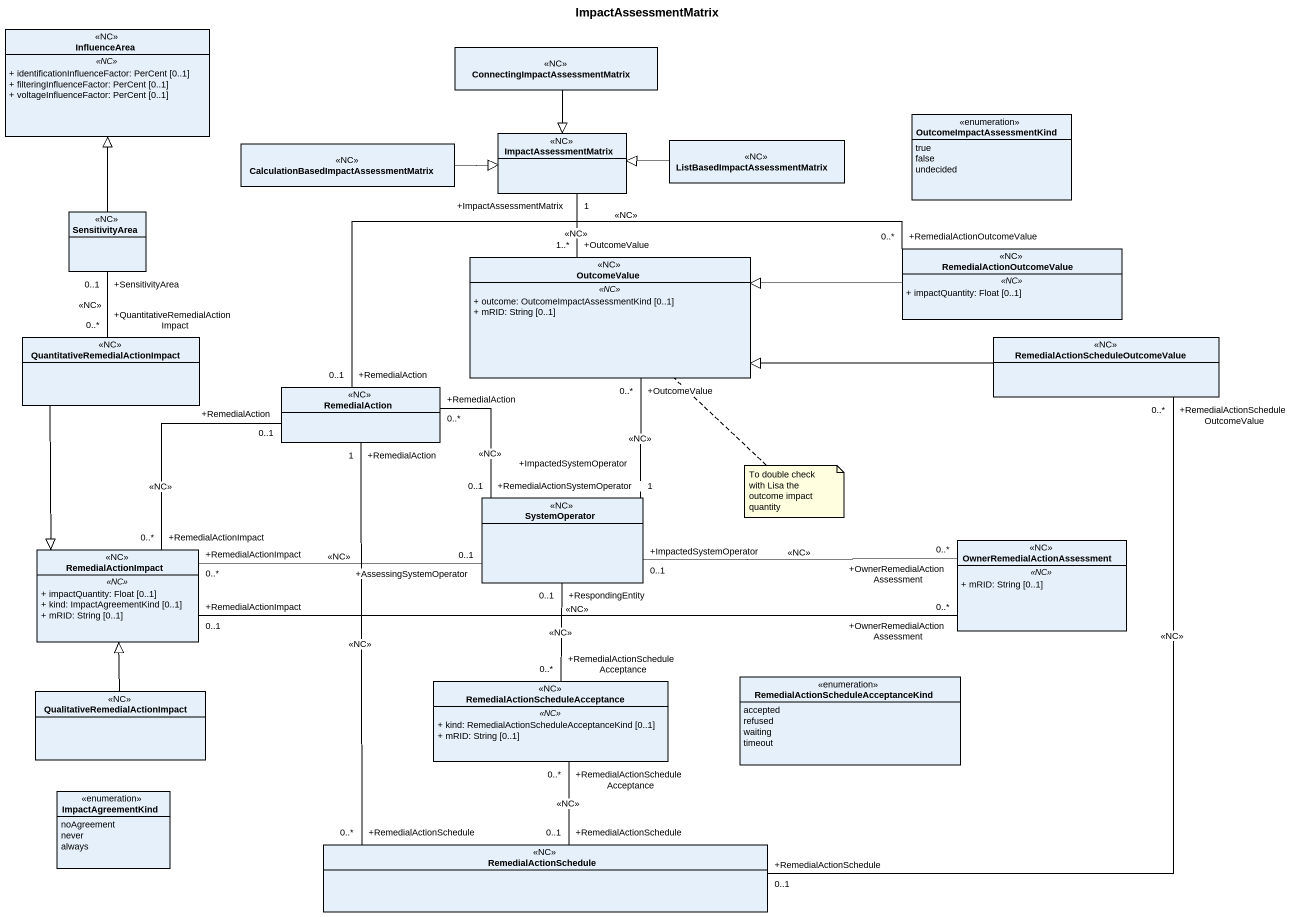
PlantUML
@startuml
title ImpactAssessmentMatrix
hide circle
hide empty members
skinparam classAttributeIconSize 0
class InfluenceArea <<NC>> {
  .. <<NC>> ..
  + identificationInfluenceFactor: PerCent [0..1]
  + filteringInfluenceFactor: PerCent [0..1]
  + voltageInfluenceFactor: PerCent [0..1]
}
class "ConnectingImpactAssessmentMatrix" as ConnectingImpactAssessmentMa <<NC>>
class ImpactAssessmentMatrix <<NC>>
enum OutcomeImpactAssessmentKind {
  true
  false
  undecided
}
class "CalculationBasedImpactAssessmentMatrix" as CalculationBasedImpactAssess <<NC>>
class "ListBasedImpactAssessmentMatrix" as ListBasedImpactAssessmentMat <<NC>>
class SensitivityArea <<NC>>
class RemedialActionOutcomeValue <<NC>> {
  .. <<NC>> ..
  + impactQuantity: Float [0..1]
}
class OutcomeValue <<NC>> {
  .. <<NC>> ..
  + outcome: OutcomeImpactAssessmentKind [0..1]
  + mRID: String [0..1]
}
class "QuantitativeRemedialActionImpact" as QuantitativeRemedialActionIm <<NC>>
class "RemedialActionScheduleOutcomeValue" as RemedialActionScheduleOutcom <<NC>>
class RemedialAction <<NC>>
class SystemOperator <<NC>>
class RemedialActionImpact <<NC>> {
  .. <<NC>> ..
  + impactQuantity: Float [0..1]
  + kind: ImpactAgreementKind [0..1]
  + mRID: String [0..1]
}
class "OwnerRemedialActionAssessment" as OwnerRemedialActionAssessmen <<NC>> {
  .. <<NC>> ..
  + mRID: String [0..1]
}
enum "RemedialActionScheduleAcceptanceKind" as RemedialActionScheduleAccept {
  accepted
  refused
  waiting
  timeout
}
class "QualitativeRemedialActionImpact" as QualitativeRemedialActionImp <<NC>>
class "RemedialActionScheduleAcceptance" as RemedialActionScheduleAccept_2 <<NC>> {
  .. <<NC>> ..
  + kind: RemedialActionScheduleAcceptanceKind [0..1]
  + mRID: String [0..1]
}
enum ImpactAgreementKind {
  noAgreement
  never
  always
}
class RemedialActionSchedule <<NC>>
ConnectingImpactAssessmentMa --|> ImpactAssessmentMatrix
CalculationBasedImpactAssess -right-|> ImpactAssessmentMatrix
ListBasedImpactAssessmentMat -left-|> ImpactAssessmentMatrix
SensitivityArea -up-|> InfluenceArea
RemedialActionOutcomeValue -left-|> OutcomeValue
RemedialActionOutcomeValue "+RemedialActionOutcomeValue\n0..*" -left- "+RemedialAction\n0..1" RemedialAction : <<NC>>
OutcomeValue "+OutcomeValue\n1..*" -up- "+ImpactAssessmentMatrix\n1" ImpactAssessmentMatrix : <<NC>>
QuantitativeRemedialActionIm "+QuantitativeRemedialActionImpact\n0..*" -up- "+SensitivityArea\n0..1" SensitivityArea : <<NC>>
QuantitativeRemedialActionIm --|> RemedialActionImpact
RemedialActionScheduleOutcom -left-|> OutcomeValue
RemedialActionScheduleOutcom "+RemedialActionScheduleOutcomeValue\n0..*" -- "+RemedialActionSchedule\n0..1" RemedialActionSchedule : <<NC>>
RemedialAction "+RemedialAction\n1" -- "+RemedialActionSchedule\n0..*" RemedialActionSchedule : <<NC>>
SystemOperator "+ImpactedSystemOperator\n1" -up- "+OutcomeValue\n0..*" OutcomeValue : <<NC>>
SystemOperator "+RemedialActionSystemOperator\n0..1" -up- "+RemedialAction\n0..*" RemedialAction : <<NC>>
RemedialActionImpact "+RemedialActionImpact\n0..*" -up- "+RemedialAction\n0..1" RemedialAction : <<NC>>
RemedialActionImpact "+RemedialActionImpact\n0..*" -right- "+AssessingSystemOperator\n0..1" SystemOperator : <<NC>>
OwnerRemedialActionAssessmen "+OwnerRemedialActionAssessment\n0..*" -left- "+ImpactedSystemOperator\n0..1" SystemOperator : <<NC>>
OwnerRemedialActionAssessmen "+OwnerRemedialActionAssessment\n0..*" -left- "+RemedialActionImpact\n0..1" RemedialActionImpact : <<NC>>
QualitativeRemedialActionImp -up-|> RemedialActionImpact
RemedialActionScheduleAccept_2 "+RemedialActionScheduleAcceptance\n0..*" -up- "+RespondingEntity\n0..1" SystemOperator : <<NC>>
RemedialActionScheduleAccept_2 "+RemedialActionScheduleAcceptance\n0..*" -- "+RemedialActionSchedule\n0..1" RemedialActionSchedule : <<NC>>
note bottom of OutcomeValue : To double check with Lisa the outcome impact quantity
@enduml
